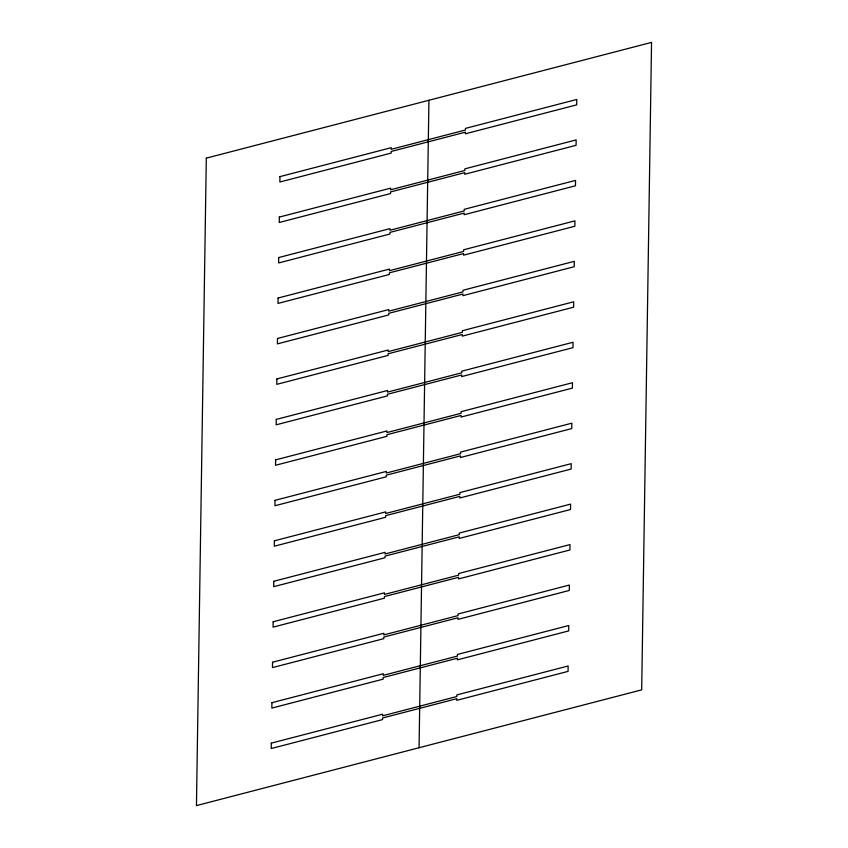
<?xml version="1.0" encoding="UTF-8"?>
<svg xmlns="http://www.w3.org/2000/svg" width="848" height="848" viewBox="0 0 848 848"><rect width="100%" height="100%" fill="white"/><g stroke="black" fill="none" stroke-linecap="round" stroke-linejoin="round"><path stroke-width="1.27" d="M419.071 747.724L428.929 100.276M206.308 158.141L196.45 805.6L641.692 689.859L651.55 42.4L206.308 158.141M271.307 743.145L271.233 748.54L382.543 719.602L382.565 717.991L456.775 698.699L456.743 700.321L568.065 671.383L568.139 665.987L456.828 694.915L456.807 696.537L382.596 715.829L382.618 714.207L271.307 743.145M271.932 702.685L271.848 708.08L383.158 679.142L383.179 677.52L457.39 658.228L457.369 659.85L568.679 630.912L568.754 625.517L457.443 654.455L457.422 656.076L383.211 675.358L383.243 673.747L271.932 702.685M272.547 662.214L272.462 667.609L383.773 638.671L383.794 637.06L458.005 617.768L457.984 619.379L569.294 590.452L569.379 585.056L458.068 613.984L458.037 615.606L383.826 634.898L383.858 633.276L272.547 662.214M273.162 621.743L273.077 627.138L384.388 598.211L384.409 596.589L458.62 577.297L458.598 578.919L569.909 549.981L569.994 544.586L458.683 573.524L458.651 575.145L384.451 594.427L384.473 592.816L273.162 621.743M273.777 581.283L273.692 586.678L385.003 557.74L385.034 556.118L459.234 536.837L459.213 538.448L570.524 509.521L570.609 504.115L459.298 533.053L459.266 534.675L385.066 553.967L385.087 552.345L273.777 581.283M274.392 540.812L274.307 546.207L385.617 517.28L385.649 515.658L459.86 496.366L459.828 497.988L571.139 469.05L571.223 463.655L459.913 492.593L459.892 494.204L385.681 513.496L385.702 511.885L274.392 540.812M275.006 500.352L274.922 505.747L386.243 476.809L386.264 475.187L460.475 455.895L460.443 457.517L571.753 428.579L571.838 423.184L460.528 452.122L460.506 453.744L386.296 473.036L386.317 471.414L275.006 500.352M275.621 459.881L275.547 465.276L386.858 436.338L386.879 434.727L461.089 415.435L461.058 417.057L572.379 388.119L572.453 382.724L461.142 411.662L461.121 413.273L386.911 432.565L386.942 430.943L275.621 459.881M276.247 419.421L276.162 424.816L387.472 395.878L387.494 394.256L461.704 374.964L461.683 376.586L572.994 347.648L573.078 342.253L461.757 371.191L461.736 372.813L387.525 392.105L387.557 390.483L276.247 419.421M276.861 378.95L276.777 384.345L388.087 355.407L388.108 353.796L462.319 334.504L462.298 336.115L573.608 307.188L573.693 301.793L462.383 330.72L462.351 332.342L388.14 351.634L388.172 350.012L276.861 378.95M277.476 338.479L277.391 343.885L388.702 314.947L388.734 313.325L462.934 294.033L462.913 295.655L574.223 266.717L574.308 261.322L462.997 290.26L462.966 291.882L388.766 311.163L388.787 309.552L277.476 338.479M278.091 298.019L278.006 303.414L389.317 274.476L389.349 272.855L463.549 253.573L463.527 255.184L574.838 226.257L574.923 220.862L463.612 249.789L463.591 251.411L389.38 270.703L389.402 269.081L278.091 298.019M278.706 257.548L278.621 262.944L389.932 234.016L389.963 232.394L464.174 213.102L464.142 214.724L575.453 185.786L575.538 180.391L464.227 209.329L464.206 210.94L389.995 230.232L390.016 228.621L278.706 257.548M279.321 217.088L279.246 222.483L390.557 193.545L390.578 191.924L464.789 172.642L464.757 174.253L576.068 145.315L576.152 139.92L464.842 168.858L464.821 170.48L390.61 189.772L390.631 188.15L279.321 217.088M279.935 176.617L279.861 182.013L391.172 153.085L391.193 151.463L465.404 132.171L465.382 133.793L576.693 104.855L576.767 99.46L465.457 128.398L465.435 130.009L391.225 149.301L391.257 147.679L279.935 176.617"/></g></svg>
